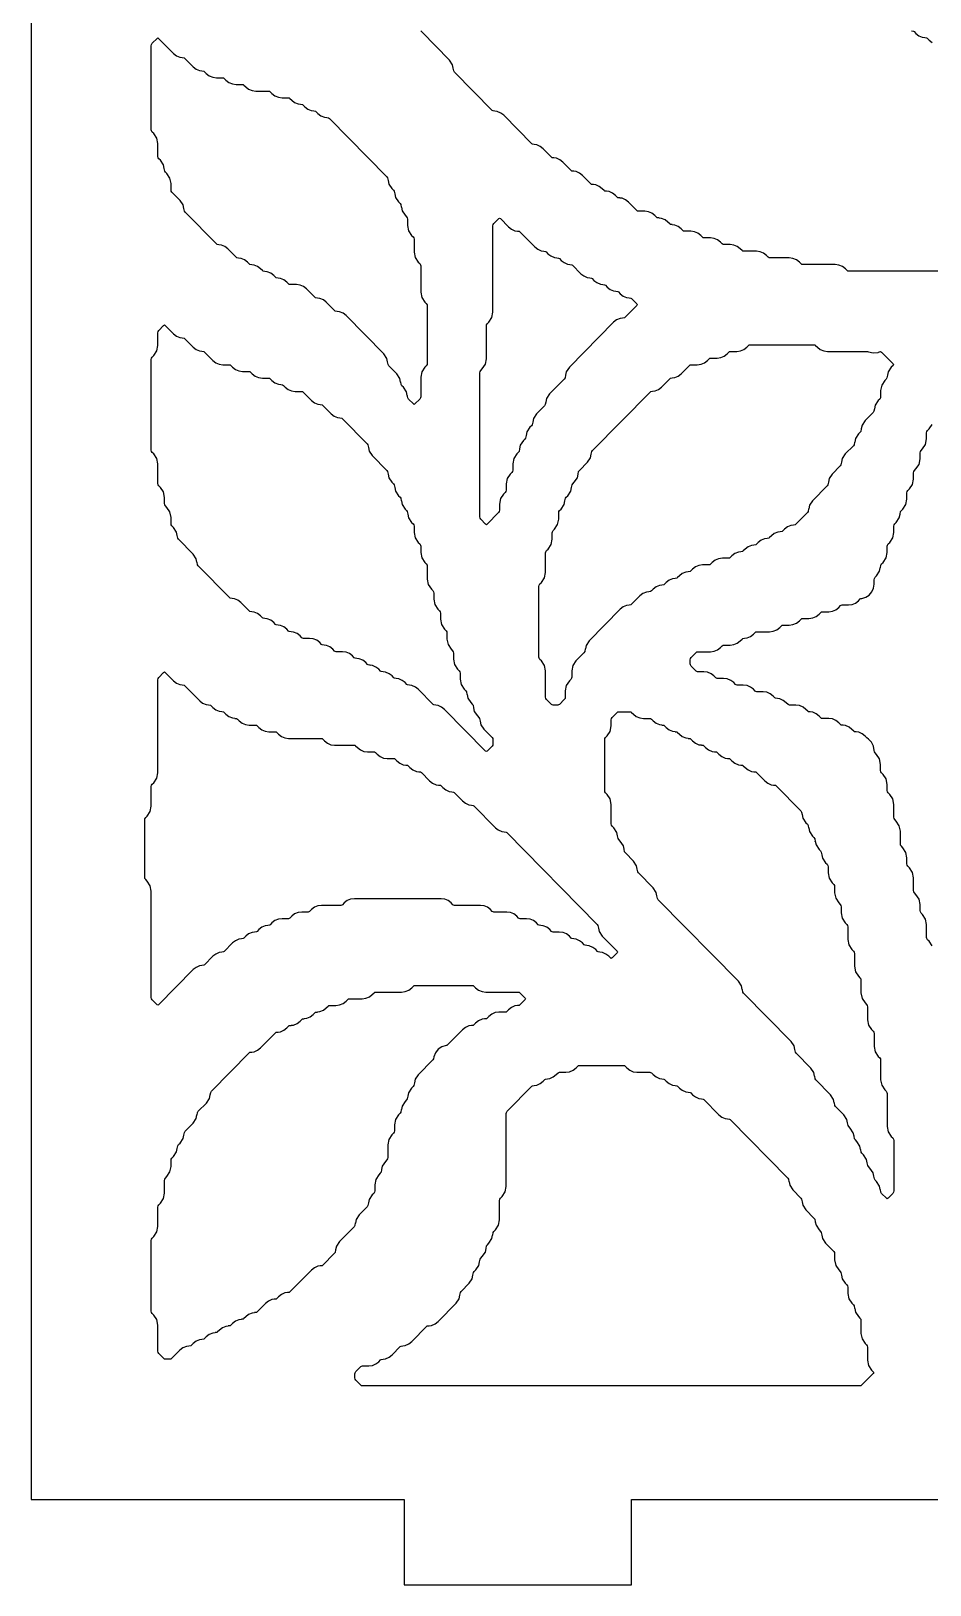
# Model space of a CAD drawing. Header units: millimetres. Extents: x 10 to 410, y 18 to 283.
# Drawn here: x 79 to 110.6, y 157 to 211.7 of the extents above; entities that cross this region are included whole.
import ezdxf

# ---------------------------------------------------------------- set-up
doc = ezdxf.new("R2010")
doc.units = ezdxf.units.MM
doc.layers.add('CUT', color=1, linetype='Continuous')

msp = doc.modelspace()

# ---------------------------------------------------------------- linework, layer by layer
at = {"layer": 'CUT'}
for points in [[(121.134, 157), (129.134, 157), (129.134, 160), (142.2679, 160), (142.2679, 280), (129.134, 280), (129.134, 283), (121.134, 283), (121.134, 280), (100.134, 280), (100.134, 283), (92.134, 283), (92.134, 280), (79, 280), (79, 160), (92.134, 160), (92.134, 157), (100.134, 157), (100.134, 160), (121.134, 160)], [(83.3187, 208.0537), (83.2655, 208.1078), (83.2401, 208.1462), (83.2312, 208.1913), (83.2312, 211.1462), (83.2401, 211.1913), (83.2655, 211.2297), (83.4346, 211.4015), (83.4625, 211.422), (83.4904, 211.4015), (84.0093, 210.8745), (84.1134, 210.7936), (84.2349, 210.7427), (84.3218, 210.7312), (84.3216, 210.7297), (84.3857, 210.7212), (84.4107, 210.7018), (84.7031, 210.4049), (84.8071, 210.324), (84.9287, 210.2731), (85.0155, 210.2616), (85.0153, 210.2601), (85.0795, 210.2516), (85.1044, 210.2322), (85.1656, 210.1701), (85.2696, 210.0892), (85.3912, 210.0383), (85.5218, 210.021), (85.7419, 210.021), (85.7732, 210.0168), (85.7982, 209.9974), (85.8593, 209.9353), (85.9634, 209.8544), (86.0849, 209.8035), (86.2156, 209.7862), (86.4356, 209.7862), (86.467, 209.782), (86.4919, 209.7626), (86.5531, 209.7005), (86.6571, 209.6196), (86.7787, 209.5687), (86.9093, 209.5514), (87.3606, 209.5514), (87.3919, 209.5472), (87.4169, 209.5278), (87.478, 209.4657), (87.5821, 209.3848), (87.7036, 209.3339), (87.8343, 209.3166), (88.0543, 209.3166), (88.0857, 209.3124), (88.1106, 209.293), (88.1718, 209.2309), (88.2758, 209.15), (88.3974, 209.0991), (88.4842, 209.0876), (88.484, 209.0861), (88.5482, 209.0776), (88.5731, 209.0582), (88.6343, 208.9961), (88.7383, 208.9152), (88.8599, 208.8643), (88.9467, 208.8528), (88.9465, 208.8513), (89.0107, 208.8428), (89.0356, 208.8234), (89.0968, 208.7613), (89.2008, 208.6804), (89.3224, 208.6295), (89.4092, 208.618), (89.409, 208.6165), (89.4732, 208.608), (89.4981, 208.5886), (91.5219, 206.5337), (91.5472, 206.4953), (91.5655, 206.4023), (91.5691, 206.403), (91.5935, 206.2794), (91.6999, 206.1182), (91.7532, 206.0641), (91.7785, 206.0257), (91.7968, 205.9327), (91.8004, 205.9334), (91.8247, 205.8098), (91.9311, 205.6486), (91.9844, 205.5945), (92.0097, 205.5561), (92.028, 205.4631), (92.0316, 205.4638), (92.056, 205.3402), (92.1624, 205.179), (92.2156, 205.1249), (92.241, 205.0865), (92.2499, 205.0414), (92.2499, 204.8254), (92.2872, 204.6358), (92.3936, 204.4746), (92.4469, 204.4205), (92.4722, 204.3821), (92.4811, 204.337), (92.4811, 203.8862), (92.5184, 203.6966), (92.6249, 203.5354), (92.6781, 203.4813), (92.7035, 203.4429), (92.7124, 203.3978), (92.7124, 202.4774), (92.7497, 202.2878), (92.8561, 202.1266), (92.9094, 202.0725), (92.9347, 202.0341), (92.9436, 201.989), (92.9436, 199.9733), (92.9347, 199.9282), (92.9094, 199.8898), (92.8561, 199.8357), (92.7497, 199.6744), (92.7124, 199.4849), (92.7124, 198.7993), (92.7035, 198.7542), (92.6781, 198.7158), (92.509, 198.544), (92.4811, 198.5235), (92.4532, 198.544), (92.2841, 198.7158), (92.2588, 198.7542), (92.2404, 198.8471), (92.2369, 198.8464), (92.2125, 198.97), (92.1061, 199.1313), (92.0528, 199.1854), (92.0275, 199.2238), (92.0092, 199.3167), (92.0056, 199.316), (91.9813, 199.4396), (91.8749, 199.6009), (91.5903, 199.8898), (91.565, 199.9282), (91.5467, 200.0211), (91.5431, 200.0204), (91.5188, 200.144), (91.4124, 200.3053), (90.0843, 201.6538), (89.9803, 201.7347), (89.8587, 201.7856), (89.7719, 201.7971), (89.772, 201.7986), (89.7079, 201.8071), (89.6829, 201.8265), (89.3906, 202.1234), (89.2865, 202.2043), (89.165, 202.2552), (89.0781, 202.2667), (89.0783, 202.2682), (89.0142, 202.2767), (88.9892, 202.2961), (88.6968, 202.593), (88.5928, 202.6739), (88.4712, 202.7248), (88.3406, 202.7421), (88.1205, 202.7421), (88.0892, 202.7463), (88.0642, 202.7657), (88.0031, 202.8278), (87.899, 202.9087), (87.7775, 202.9596), (87.6906, 202.9711), (87.6908, 202.9726), (87.6267, 202.9811), (87.6017, 203.0005), (87.5406, 203.0626), (87.4365, 203.1435), (87.315, 203.1944), (87.2281, 203.2059), (87.2283, 203.2074), (87.1642, 203.2159), (87.1392, 203.2353), (87.0781, 203.2974), (86.974, 203.3783), (86.8525, 203.4292), (86.7656, 203.4407), (86.7658, 203.4422), (86.7017, 203.4507), (86.6767, 203.4701), (86.6156, 203.5322), (86.5116, 203.6131), (86.39, 203.664), (86.3032, 203.6755), (86.3033, 203.677), (86.2392, 203.6855), (86.2142, 203.7049), (85.9219, 204.0018), (85.8178, 204.0827), (85.6963, 204.1336), (85.6094, 204.1451), (85.6096, 204.1466), (85.5455, 204.1551), (85.5205, 204.1745), (84.4217, 205.2902), (84.3964, 205.3286), (84.3781, 205.4216), (84.3745, 205.4209), (84.3501, 205.5445), (84.2437, 205.7057), (83.9592, 205.9946), (83.9339, 206.033), (83.925, 206.0781), (83.925, 206.2941), (83.8877, 206.4837), (83.7812, 206.6449), (83.728, 206.699), (83.7026, 206.7374), (83.6843, 206.8304), (83.6807, 206.8297), (83.6564, 206.9533), (83.55, 207.1145), (83.4967, 207.1686), (83.4714, 207.207), (83.4625, 207.2521), (83.4625, 207.7029), (83.4252, 207.8925)], [(95.0248, 200.1294), (95.0248, 201.2846), (95.0337, 201.3297), (95.059, 201.3681), (95.1123, 201.4222), (95.2187, 201.5834), (95.2561, 201.773), (95.2561, 204.8066), (95.265, 204.8517), (95.2903, 204.8901), (95.4594, 205.0618), (95.4873, 205.0824), (95.5152, 205.0618), (95.8029, 204.7697), (95.907, 204.6888), (96.0285, 204.6379), (96.1154, 204.6264), (96.1152, 204.6249), (96.1793, 204.6164), (96.2043, 204.597), (96.7279, 204.0653), (96.8319, 203.9844), (96.9535, 203.9335), (97.0403, 203.922), (97.0402, 203.9205), (97.1043, 203.912), (97.1293, 203.8926), (97.1904, 203.8305), (97.2944, 203.7496), (97.416, 203.6987), (97.5028, 203.6872), (97.5026, 203.6857), (97.5668, 203.6772), (97.5918, 203.6578), (97.6529, 203.5957), (97.7569, 203.5148), (97.8785, 203.4639), (97.9653, 203.4524), (97.9651, 203.4509), (98.0293, 203.4424), (98.0543, 203.423), (98.3466, 203.1261), (98.4507, 203.0452), (98.5722, 202.9943), (98.6591, 202.9828), (98.6589, 202.9813), (98.723, 202.9728), (98.748, 202.9534), (98.8091, 202.8913), (98.9132, 202.8104), (99.0347, 202.7595), (99.1216, 202.748), (99.1214, 202.7465), (99.1855, 202.738), (99.2105, 202.7186), (99.2716, 202.6565), (99.3757, 202.5756), (99.4972, 202.5247), (99.5841, 202.5132), (99.5839, 202.5117), (99.648, 202.5032), (99.673, 202.4838), (99.7341, 202.4217), (99.8382, 202.3408), (99.9597, 202.2899), (100.0466, 202.2784), (100.0464, 202.2769), (100.1105, 202.2684), (100.1355, 202.249), (100.3162, 202.0655), (100.3361, 202.0377), (100.3162, 202.01), (99.9042, 201.5917), (99.8793, 201.5723), (99.8151, 201.5638), (99.8153, 201.5623), (99.7285, 201.5508), (99.6069, 201.4999), (99.5029, 201.419), (97.9435, 199.8357), (97.8371, 199.6744), (97.8128, 199.5508), (97.8092, 199.5515), (97.7909, 199.4586), (97.7656, 199.4202), (97.2498, 198.8965), (97.1434, 198.7352), (97.119, 198.6116), (97.1155, 198.6123), (97.0972, 198.5194), (97.0718, 198.481), (96.7873, 198.1921), (96.6809, 198.0308), (96.6565, 197.9072), (96.653, 197.9079), (96.6347, 197.815), (96.6093, 197.7766), (96.5561, 197.7225), (96.4496, 197.5612), (96.4253, 197.4376), (96.4217, 197.4383), (96.4034, 197.3454), (96.3781, 197.307), (96.3248, 197.2529), (96.2184, 197.0916), (96.1941, 196.968), (96.1905, 196.9687), (96.1722, 196.8758), (96.1468, 196.8374), (96.0936, 196.7833), (95.9871, 196.622), (95.9498, 196.4324), (95.9498, 196.2165), (95.9409, 196.1714), (95.9156, 196.133), (95.8623, 196.0789), (95.7559, 195.9176), (95.7186, 195.728), (95.7186, 195.5121), (95.7097, 195.467), (95.6843, 195.4286), (95.6311, 195.3745), (95.5247, 195.2132), (95.4873, 195.0236), (95.4873, 194.8077), (95.4784, 194.7626), (95.4531, 194.7242), (95.0527, 194.3176), (95.0248, 194.2971), (94.9969, 194.3176), (94.8278, 194.4894), (94.8025, 194.5278), (94.7936, 194.5729), (94.7936, 199.641), (94.8025, 199.6861), (94.8278, 199.7245), (94.8811, 199.7786), (94.9875, 199.9398)], [(83.2312, 196.9209), (83.2312, 200.1106), (83.2401, 200.1557), (83.2655, 200.1941), (83.3187, 200.2482), (83.4252, 200.4094), (83.4625, 200.599), (83.4625, 201.0498), (83.4714, 201.0949), (83.4967, 201.1333), (83.6659, 201.305), (83.6937, 201.3255), (83.7216, 201.305), (84.0093, 201.0129), (84.1134, 200.932), (84.2349, 200.8811), (84.3218, 200.8696), (84.3216, 200.8681), (84.3857, 200.8596), (84.4107, 200.8402), (84.7031, 200.5433), (84.8071, 200.4624), (84.9287, 200.4115), (85.0155, 200.4), (85.0153, 200.3985), (85.0795, 200.39), (85.1044, 200.3706), (85.3968, 200.0737), (85.5009, 199.9928), (85.6224, 199.9419), (85.7531, 199.9245), (85.9731, 199.9245), (86.0045, 199.9204), (86.0294, 199.901), (86.0906, 199.8389), (86.1946, 199.758), (86.3162, 199.7071), (86.4468, 199.6897), (86.6669, 199.6897), (86.6982, 199.6856), (86.7232, 199.6662), (86.7843, 199.6041), (86.8883, 199.5232), (87.0099, 199.4723), (87.1405, 199.4549), (87.3606, 199.4549), (87.3919, 199.4508), (87.4169, 199.4314), (87.478, 199.3693), (87.5821, 199.2884), (87.7036, 199.2375), (87.7905, 199.2259), (87.7903, 199.2245), (87.8544, 199.216), (87.8794, 199.1965), (87.9405, 199.1345), (88.0446, 199.0536), (88.1661, 199.0027), (88.2968, 198.9853), (88.5168, 198.9853), (88.5482, 198.9812), (88.5731, 198.9617), (88.8655, 198.6649), (88.9696, 198.584), (89.0911, 198.5331), (89.178, 198.5215), (89.1778, 198.5201), (89.2419, 198.5116), (89.2669, 198.4921), (89.5593, 198.1953), (89.6633, 198.1144), (89.7849, 198.0635), (89.8717, 198.0519), (89.8715, 198.0505), (89.9357, 198.042), (89.9606, 198.0225), (90.8282, 197.1417), (90.8535, 197.1033), (90.8718, 197.0103), (90.8754, 197.011), (90.8997, 196.8874), (91.0061, 196.7261), (91.5219, 196.2025), (91.5472, 196.1641), (91.5655, 196.0711), (91.5691, 196.0718), (91.5935, 195.9482), (91.6999, 195.7869), (91.7532, 195.7329), (91.7785, 195.6945), (91.7968, 195.6015), (91.8004, 195.6022), (91.8247, 195.4786), (91.9311, 195.3173), (91.9844, 195.2633), (92.0097, 195.2249), (92.028, 195.1319), (92.0316, 195.1326), (92.056, 195.009), (92.1624, 194.8477), (92.2156, 194.7937), (92.241, 194.7553), (92.2593, 194.6623), (92.2629, 194.663), (92.2872, 194.5394), (92.3936, 194.3781), (92.4469, 194.3241), (92.4722, 194.2857), (92.4811, 194.2405), (92.4811, 194.0246), (92.5184, 193.835), (92.6249, 193.6737), (92.6781, 193.6196), (92.7035, 193.5813), (92.7124, 193.5361), (92.7124, 193.3202), (92.7497, 193.1306), (92.8561, 192.9693), (92.9094, 192.9152), (92.9347, 192.8769), (92.9436, 192.8317), (92.9436, 192.381), (92.9809, 192.1914), (93.0874, 192.0301), (93.1406, 191.976), (93.166, 191.9377), (93.1749, 191.8925), (93.1749, 191.6766), (93.2122, 191.487), (93.3186, 191.3257), (93.3719, 191.2716), (93.3972, 191.2333), (93.4061, 191.1881), (93.4061, 190.9722), (93.4434, 190.7826), (93.5499, 190.6213), (93.6031, 190.5672), (93.6285, 190.5289), (93.6373, 190.4837), (93.6373, 190.2678), (93.6747, 190.0782), (93.7811, 189.9169), (93.8344, 189.8628), (93.8597, 189.8245), (93.8686, 189.7793), (93.8686, 189.5634), (93.9059, 189.3738), (94.0124, 189.2125), (94.0656, 189.1584), (94.091, 189.12), (94.0998, 189.0749), (94.0998, 188.859), (94.1372, 188.6694), (94.2436, 188.5081), (94.2969, 188.454), (94.3222, 188.4156), (94.3405, 188.3227), (94.3441, 188.3234), (94.3684, 188.1998), (94.4748, 188.0385), (94.5281, 187.9844), (94.5534, 187.946), (94.5718, 187.8531), (94.5753, 187.8538), (94.5997, 187.7302), (94.7061, 187.5689), (94.7594, 187.5148), (94.7847, 187.4764), (94.803, 187.3835), (94.8066, 187.3842), (94.8309, 187.2606), (94.9373, 187.0993), (95.2219, 186.8104), (95.2472, 186.772), (95.2561, 186.7269), (95.2561, 186.5896), (95.2472, 186.5445), (95.2219, 186.5061), (95.0527, 186.3344), (95.0248, 186.3139), (94.9969, 186.3344), (93.553, 187.8005), (93.449, 187.8814), (93.3274, 187.9323), (93.2406, 187.9439), (93.2407, 187.9453), (93.1766, 187.9539), (93.1516, 187.9733), (92.628, 188.5049), (92.524, 188.5858), (92.4024, 188.6367), (92.3156, 188.6483), (92.3158, 188.6497), (92.2516, 188.6583), (92.2266, 188.6777), (92.1655, 188.7397), (92.0615, 188.8206), (91.9399, 188.8715), (91.8531, 188.8831), (91.8533, 188.8845), (91.7891, 188.8931), (91.7642, 188.9125), (91.703, 188.9745), (91.599, 189.0554), (91.4774, 189.1063), (91.3906, 189.1179), (91.3908, 189.1193), (91.3266, 189.1279), (91.3017, 189.1473), (91.2405, 189.2093), (91.1365, 189.2902), (91.0149, 189.3411), (90.9281, 189.3527), (90.9283, 189.3541), (90.8641, 189.3627), (90.8392, 189.3821), (90.778, 189.4441), (90.674, 189.525), (90.5524, 189.5759), (90.4656, 189.5875), (90.4658, 189.5889), (90.4016, 189.5975), (90.3767, 189.6169), (90.3155, 189.6789), (90.2115, 189.7598), (90.0899, 189.8107), (89.9593, 189.8281), (89.7392, 189.8281), (89.7079, 189.8323), (89.6829, 189.8517), (89.6218, 189.9137), (89.5178, 189.9946), (89.3962, 190.0455), (89.3094, 190.0571), (89.3096, 190.0585), (89.2454, 190.0671), (89.2204, 190.0865), (89.1593, 190.1485), (89.0553, 190.2294), (88.9337, 190.2803), (88.8031, 190.2977), (88.583, 190.2977), (88.5517, 190.3019), (88.5267, 190.3213), (88.4656, 190.3833), (88.3615, 190.4642), (88.24, 190.5151), (88.1531, 190.5267), (88.1533, 190.5281), (88.0892, 190.5367), (88.0642, 190.5561), (88.0031, 190.6181), (87.899, 190.699), (87.7775, 190.7499), (87.6906, 190.7615), (87.6908, 190.7629), (87.6267, 190.7715), (87.6017, 190.7909), (87.5406, 190.8529), (87.4365, 190.9338), (87.315, 190.9847), (87.2281, 190.9963), (87.2283, 190.9977), (87.1642, 191.0063), (87.1392, 191.0257), (87.0781, 191.0877), (86.974, 191.1686), (86.8525, 191.2195), (86.7656, 191.2311), (86.7658, 191.2325), (86.7017, 191.2411), (86.6767, 191.2605), (86.3843, 191.5573), (86.2803, 191.6382), (86.1587, 191.6891), (86.0719, 191.7007), (86.0721, 191.7021), (86.008, 191.7107), (85.983, 191.7301), (84.8842, 192.8458), (84.8589, 192.8841), (84.8406, 192.9771), (84.837, 192.9764), (84.8126, 193.1), (84.7062, 193.2613), (84.1905, 193.785), (84.1651, 193.8233), (84.1468, 193.9163), (84.1432, 193.9156), (84.1189, 194.0392), (84.0125, 194.2005), (83.9592, 194.2546), (83.9339, 194.2929), (83.925, 194.3381), (83.925, 194.554), (83.8877, 194.7436), (83.7812, 194.9049), (83.728, 194.959), (83.7026, 194.9974), (83.6937, 195.0425), (83.6937, 195.2584), (83.6564, 195.448), (83.55, 195.6093), (83.4967, 195.6634), (83.4714, 195.7018), (83.4625, 195.7469), (83.4625, 196.4324), (83.4252, 196.622), (83.3187, 196.7833), (83.2655, 196.8374), (83.2401, 196.8758)], [(97.1403, 188.1497), (97.1149, 188.1881), (97.106, 188.2333), (97.106, 189.1536), (97.0687, 189.3432), (96.9623, 189.5045), (96.909, 189.5585), (96.8837, 189.5969), (96.8748, 189.6421), (96.8748, 192.1273), (96.8837, 192.1725), (96.909, 192.2108), (96.9623, 192.2649), (97.0687, 192.4262), (97.106, 192.6158), (97.106, 193.3013), (97.1149, 193.3465), (97.1403, 193.3848), (97.1935, 193.4389), (97.3, 193.6002), (97.3373, 193.7898), (97.3373, 194.0057), (97.3462, 194.0509), (97.3715, 194.0893), (97.4248, 194.1433), (97.5312, 194.3046), (97.5685, 194.4942), (97.5685, 194.7101), (97.5774, 194.7553), (97.6028, 194.7937), (97.656, 194.8477), (97.7625, 195.009), (97.7868, 195.1326), (97.7904, 195.1319), (97.8087, 195.2249), (97.834, 195.2633), (97.8873, 195.3173), (97.9937, 195.4786), (98.018, 195.6022), (98.0216, 195.6015), (98.0399, 195.6945), (98.0652, 195.7329), (98.1185, 195.7869), (98.2249, 195.9482), (98.2493, 196.0718), (98.2529, 196.0711), (98.2712, 196.1641), (98.2965, 196.2025), (98.581, 196.4913), (98.6874, 196.6526), (98.7118, 196.7762), (98.7153, 196.7755), (98.7337, 196.8685), (98.759, 196.9069), (100.7828, 198.9617), (100.8077, 198.9812), (100.8719, 198.9897), (100.8717, 198.9911), (100.9585, 199.0027), (101.0801, 199.0536), (101.1841, 199.1345), (101.4765, 199.4314), (101.5015, 199.4508), (101.5656, 199.4593), (101.5654, 199.4607), (101.6523, 199.4723), (101.7738, 199.5232), (101.8779, 199.6041), (102.1703, 199.901), (102.1952, 199.9204), (102.2266, 199.9245), (102.4466, 199.9245), (102.5773, 199.9419), (102.6988, 199.9928), (102.8029, 200.0737), (102.864, 200.1358), (102.889, 200.1552), (102.9203, 200.1593), (103.1404, 200.1593), (103.271, 200.1767), (103.3926, 200.2276), (103.4966, 200.3085), (103.5577, 200.3706), (103.5827, 200.39), (103.614, 200.3941), (103.8341, 200.3941), (103.9647, 200.4115), (104.0863, 200.4624), (104.1903, 200.5433), (104.2515, 200.6054), (104.2764, 200.6248), (104.3078, 200.6289), (106.5541, 200.6289), (106.5854, 200.6248), (106.6104, 200.6054), (106.6715, 200.5433), (106.7756, 200.4624), (106.8971, 200.4115), (107.0277, 200.3941), (108.404, 200.3941), (108.436, 200.3899), (108.4733, 200.3743), (108.6399, 200.3362), (108.8097, 200.3565), (108.8262, 200.3647), (108.8266, 200.3635), (108.8985, 200.3872), (108.9275, 200.3658), (109.3348, 199.9523), (109.3547, 199.9245), (109.3348, 199.8968), (109.2746, 199.8357), (109.1682, 199.6744), (109.1439, 199.5508), (109.1403, 199.5515), (109.122, 199.4586), (109.0967, 199.4202), (109.0434, 199.3661), (108.937, 199.2048), (108.8996, 199.0152), (108.8996, 198.7993), (108.8907, 198.7542), (108.8654, 198.7158), (108.8121, 198.6617), (108.7057, 198.5004), (108.6814, 198.3768), (108.6778, 198.3775), (108.6595, 198.2846), (108.6342, 198.2462), (108.3496, 197.9573), (108.2432, 197.796), (108.2189, 197.6724), (108.2153, 197.6731), (108.197, 197.5802), (108.1717, 197.5418), (108.1184, 197.4877), (108.012, 197.3264), (107.9876, 197.2028), (107.9841, 197.2035), (107.9658, 197.1106), (107.9404, 197.0722), (107.6559, 196.7833), (107.5495, 196.622), (107.5251, 196.4984), (107.5216, 196.4991), (107.5033, 196.4062), (107.4779, 196.3678), (107.1934, 196.0789), (107.087, 195.9176), (107.0626, 195.794), (107.0591, 195.7947), (107.0408, 195.7018), (107.0154, 195.6634), (106.4997, 195.1397), (106.3932, 194.9784), (106.3689, 194.8548), (106.3653, 194.8555), (106.347, 194.7626), (106.3217, 194.7242), (105.9166, 194.3129), (105.8917, 194.2935), (105.8275, 194.2849), (105.8277, 194.2835), (105.7409, 194.2719), (105.6193, 194.221), (105.5153, 194.1402), (105.4541, 194.0781), (105.4292, 194.0587), (105.365, 194.0501), (105.3652, 194.0487), (105.2784, 194.0371), (105.1568, 193.9862), (105.0528, 193.9054), (104.9917, 193.8433), (104.9667, 193.8239), (104.9025, 193.8153), (104.9027, 193.8139), (104.8159, 193.8023), (104.6943, 193.7514), (104.5903, 193.6706), (104.5292, 193.6085), (104.5042, 193.5891), (104.44, 193.5805), (104.4402, 193.5791), (104.3534, 193.5675), (104.2318, 193.5166), (104.1278, 193.4358), (104.0667, 193.3737), (104.0417, 193.3543), (103.9776, 193.3457), (103.9777, 193.3443), (103.8909, 193.3327), (103.7693, 193.2818), (103.6653, 193.201), (103.6042, 193.1389), (103.5792, 193.1195), (103.5479, 193.1153), (103.3278, 193.1153), (103.1972, 193.0979), (103.0756, 193.047), (102.9716, 192.9662), (102.9104, 192.9041), (102.8855, 192.8847), (102.8541, 192.8805), (102.6341, 192.8805), (102.5034, 192.8631), (102.3819, 192.8122), (102.2778, 192.7314), (102.2167, 192.6693), (102.1917, 192.6499), (102.1276, 192.6413), (102.1278, 192.6399), (102.0409, 192.6283), (101.9194, 192.5774), (101.8153, 192.4965), (101.7542, 192.4345), (101.7292, 192.4151), (101.6651, 192.4065), (101.6653, 192.4051), (101.5784, 192.3935), (101.4569, 192.3426), (101.3528, 192.2617), (101.2917, 192.1997), (101.2667, 192.1803), (101.2026, 192.1717), (101.2028, 192.1703), (101.1159, 192.1587), (100.9944, 192.1078), (100.8903, 192.0269), (100.8292, 191.9649), (100.8042, 191.9455), (100.7401, 191.9369), (100.7403, 191.9355), (100.6535, 191.9239), (100.5319, 191.873), (100.4278, 191.7921), (100.1355, 191.4953), (100.1105, 191.4759), (100.0464, 191.4673), (100.0466, 191.4659), (99.9597, 191.4543), (99.8382, 191.4034), (99.7341, 191.3225), (98.6373, 190.2089), (98.5309, 190.0476), (98.5065, 189.924), (98.5029, 189.9247), (98.4846, 189.8317), (98.4593, 189.7933), (98.1748, 189.5045), (98.0684, 189.3432), (98.031, 189.1536), (98.031, 188.9377), (98.0221, 188.8925), (97.9968, 188.8541), (97.9435, 188.8001), (97.8371, 188.6388), (97.7998, 188.4492), (97.7998, 188.2333), (97.7909, 188.1881), (97.7656, 188.1497), (97.5918, 187.9733), (97.5668, 187.9539), (97.5354, 187.9497), (97.3704, 187.9497), (97.339, 187.9539), (97.3141, 187.9733)], [(83.2655, 185.1668), (83.3187, 185.2209), (83.4252, 185.3822), (83.4625, 185.5718), (83.4625, 188.8401), (83.4714, 188.8852), (83.4967, 188.9236), (83.6659, 189.0954), (83.6937, 189.1159), (83.7216, 189.0954), (84.0093, 188.8032), (84.1134, 188.7224), (84.2349, 188.6715), (84.3218, 188.6599), (84.3216, 188.6584), (84.3857, 188.6499), (84.4107, 188.6305), (84.9343, 188.0988), (85.0384, 188.0179), (85.1599, 187.9671), (85.2468, 187.9555), (85.2466, 187.954), (85.3107, 187.9455), (85.3357, 187.9261), (85.3968, 187.864), (85.5009, 187.7831), (85.6224, 187.7323), (85.7093, 187.7207), (85.7091, 187.7192), (85.7732, 187.7107), (85.7982, 187.6913), (85.8593, 187.6292), (85.9634, 187.5483), (86.0849, 187.4975), (86.1718, 187.4859), (86.1716, 187.4844), (86.2357, 187.4759), (86.2607, 187.4565), (86.3218, 187.3944), (86.4258, 187.3135), (86.5474, 187.2627), (86.678, 187.2453), (86.8981, 187.2453), (86.9294, 187.2411), (86.9544, 187.2217), (87.0155, 187.1596), (87.1196, 187.0787), (87.2411, 187.0278), (87.3718, 187.0105), (87.5918, 187.0105), (87.6232, 187.0063), (87.6482, 186.9869), (87.7093, 186.9248), (87.8133, 186.8439), (87.9349, 186.793), (88.0655, 186.7757), (89.2106, 186.7757), (89.2419, 186.7715), (89.2669, 186.7521), (89.328, 186.69), (89.4321, 186.6091), (89.5536, 186.5582), (89.6843, 186.5409), (90.3668, 186.5409), (90.3981, 186.5367), (90.4231, 186.5173), (90.4842, 186.4552), (90.5883, 186.3743), (90.7098, 186.3234), (90.8405, 186.3061), (91.0605, 186.3061), (91.0919, 186.3019), (91.1169, 186.2825), (91.178, 186.2204), (91.282, 186.1395), (91.4036, 186.0886), (91.5342, 186.0713), (91.7543, 186.0713), (91.7856, 186.0671), (91.8106, 186.0477), (91.8717, 185.9856), (91.9758, 185.9047), (92.0973, 185.8538), (92.1842, 185.8423), (92.184, 185.8408), (92.2481, 185.8323), (92.2731, 185.8129), (92.3342, 185.7508), (92.4383, 185.6699), (92.5598, 185.619), (92.6467, 185.6075), (92.6465, 185.606), (92.7106, 185.5975), (92.7356, 185.5781), (93.028, 185.2812), (93.132, 185.2003), (93.2536, 185.1494), (93.3404, 185.1379), (93.3402, 185.1364), (93.4044, 185.1279), (93.4293, 185.1085), (93.4905, 185.0464), (93.5945, 184.9655), (93.7161, 184.9146), (93.8029, 184.9031), (93.8027, 184.9016), (93.8668, 184.8931), (93.8918, 184.8737), (94.1842, 184.5768), (94.2882, 184.4959), (94.4098, 184.445), (94.4966, 184.4335), (94.4964, 184.432), (94.5606, 184.4235), (94.5856, 184.4041), (95.3404, 183.6376), (95.4445, 183.5567), (95.566, 183.5058), (95.6529, 183.4943), (95.6527, 183.4928), (95.7168, 183.4843), (95.7418, 183.4649), (98.9218, 180.236), (98.9471, 180.1976), (98.9654, 180.1046), (98.969, 180.1054), (98.9934, 179.9818), (99.0998, 179.8205), (99.6224, 179.2898), (99.6423, 179.2621), (99.6224, 179.2343), (99.4464, 179.0556), (99.4185, 179.035), (99.3906, 179.0556), (99.3342, 179.1129), (99.2301, 179.1938), (99.1086, 179.2447), (99.0217, 179.2562), (99.0219, 179.2577), (98.9578, 179.2662), (98.9328, 179.2856), (98.8717, 179.3477), (98.7676, 179.4286), (98.6461, 179.4795), (98.5592, 179.491), (98.5594, 179.4925), (98.4953, 179.501), (98.4703, 179.5204), (98.4092, 179.5825), (98.3051, 179.6634), (98.1836, 179.7143), (98.0967, 179.7258), (98.0969, 179.7273), (98.0328, 179.7358), (98.0078, 179.7552), (97.9467, 179.8173), (97.8426, 179.8982), (97.7211, 179.9491), (97.5904, 179.9665), (97.3704, 179.9665), (97.339, 179.9706), (97.3141, 179.99), (97.2529, 180.0521), (97.1489, 180.133), (97.0273, 180.1839), (96.9405, 180.1954), (96.9407, 180.1969), (96.8765, 180.2054), (96.8516, 180.2248), (96.7904, 180.2869), (96.6864, 180.3678), (96.5648, 180.4187), (96.4342, 180.4361), (96.2141, 180.4361), (96.1828, 180.4402), (96.1578, 180.4596), (96.0967, 180.5217), (95.9927, 180.6026), (95.8711, 180.6535), (95.7405, 180.6709), (95.2892, 180.6709), (95.2578, 180.675), (95.2329, 180.6944), (95.1717, 180.7565), (95.0677, 180.8374), (94.9461, 180.8883), (94.8155, 180.9057), (93.9017, 180.9057), (93.8703, 180.9098), (93.8454, 180.9292), (93.7842, 180.9913), (93.6802, 181.0722), (93.5586, 181.1231), (93.428, 181.1405), (90.378, 181.1405), (90.2474, 181.1231), (90.1258, 181.0722), (90.0218, 180.9913), (89.9606, 180.9292), (89.9357, 180.9098), (89.9043, 180.9057), (89.2218, 180.9057), (89.0911, 180.8883), (88.9696, 180.8374), (88.8655, 180.7565), (88.8044, 180.6944), (88.7794, 180.675), (88.7481, 180.6709), (88.528, 180.6709), (88.3974, 180.6535), (88.2758, 180.6026), (88.1718, 180.5217), (88.1106, 180.4596), (88.0857, 180.4402), (88.0543, 180.4361), (87.8343, 180.4361), (87.7036, 180.4187), (87.5821, 180.3678), (87.478, 180.2869), (87.4169, 180.2248), (87.3919, 180.2054), (87.3278, 180.1969), (87.328, 180.1954), (87.2411, 180.1839), (87.1196, 180.133), (87.0155, 180.0521), (86.9544, 179.99), (86.9294, 179.9706), (86.8653, 179.9621), (86.8655, 179.9606), (86.7787, 179.9491), (86.6571, 179.8982), (86.5531, 179.8173), (86.4919, 179.7552), (86.467, 179.7358), (86.4028, 179.7273), (86.403, 179.7258), (86.3162, 179.7143), (86.1946, 179.6634), (86.0906, 179.5825), (85.7982, 179.2856), (85.7732, 179.2662), (85.7091, 179.2577), (85.7093, 179.2562), (85.6224, 179.2447), (85.5009, 179.1938), (85.3968, 179.1129), (85.1044, 178.816), (85.0795, 178.7966), (85.0153, 178.7881), (85.0155, 178.7866), (84.9287, 178.7751), (84.8071, 178.7242), (84.7031, 178.6433), (83.4904, 177.412), (83.4625, 177.3914), (83.4346, 177.412), (83.2655, 177.5837), (83.2401, 177.6221), (83.2312, 177.6672), (83.2312, 181.4052), (83.1939, 181.5948), (83.0875, 181.756), (83.0342, 181.8101), (83.0089, 181.8485), (83, 181.8936), (83, 183.9093), (83.0089, 183.9544), (83.0342, 183.9928), (83.0875, 184.0469), (83.1939, 184.2082), (83.2312, 184.3977), (83.2312, 185.0833), (83.2401, 185.1284)], [(99.1873, 184.946), (99.1873, 186.7269), (99.1962, 186.772), (99.2215, 186.8104), (99.2748, 186.8645), (99.3812, 187.0258), (99.4185, 187.2154), (99.4185, 187.4313), (99.4274, 187.4764), (99.4527, 187.5148), (99.6265, 187.6913), (99.6515, 187.7107), (99.6828, 187.7149), (100.0792, 187.7149), (100.1105, 187.7107), (100.1355, 187.6913), (100.1966, 187.6292), (100.3006, 187.5483), (100.4222, 187.4975), (100.5528, 187.4801), (100.7729, 187.4801), (100.8042, 187.4759), (100.8292, 187.4565), (100.8903, 187.3944), (100.9944, 187.3135), (101.1159, 187.2627), (101.2028, 187.2511), (101.2026, 187.2496), (101.2667, 187.2411), (101.2917, 187.2217), (101.3528, 187.1596), (101.4569, 187.0787), (101.5784, 187.0278), (101.6653, 187.0163), (101.6651, 187.0148), (101.7292, 187.0063), (101.7542, 186.9869), (101.8153, 186.9248), (101.9194, 186.8439), (102.0409, 186.793), (102.1278, 186.7815), (102.1276, 186.78), (102.1917, 186.7715), (102.2167, 186.7521), (102.2778, 186.69), (102.3819, 186.6091), (102.5034, 186.5582), (102.5903, 186.5467), (102.5901, 186.5452), (102.6542, 186.5367), (102.6792, 186.5173), (102.7403, 186.4552), (102.8444, 186.3743), (102.9659, 186.3234), (103.0528, 186.3119), (103.0526, 186.3104), (103.1167, 186.3019), (103.1417, 186.2825), (103.2028, 186.2204), (103.3069, 186.1395), (103.4284, 186.0886), (103.5153, 186.0771), (103.5151, 186.0756), (103.5792, 186.0671), (103.6042, 186.0477), (103.6653, 185.9856), (103.7693, 185.9047), (103.8909, 185.8538), (103.9777, 185.8423), (103.9776, 185.8408), (104.0417, 185.8323), (104.0667, 185.8129), (104.1278, 185.7508), (104.2318, 185.6699), (104.3534, 185.619), (104.4402, 185.6075), (104.44, 185.606), (104.5042, 185.5975), (104.5292, 185.5781), (104.8215, 185.2812), (104.9256, 185.2003), (105.0471, 185.1494), (105.134, 185.1379), (105.1338, 185.1364), (105.1979, 185.1279), (105.2229, 185.1085), (106.0904, 184.2276), (106.1158, 184.1892), (106.1341, 184.0963), (106.1377, 184.097), (106.162, 183.9734), (106.2684, 183.8121), (106.3217, 183.758), (106.347, 183.7196), (106.3653, 183.6267), (106.3689, 183.6274), (106.3932, 183.5038), (106.4997, 183.3425), (106.5529, 183.2884), (106.5783, 183.25), (106.5966, 183.1571), (106.6002, 183.1578), (106.6245, 183.0342), (106.7309, 182.8729), (106.7842, 182.8188), (106.8095, 182.7804), (106.8278, 182.6875), (106.8314, 182.6882), (106.8557, 182.5646), (106.9622, 182.4033), (107.0154, 182.3492), (107.0408, 182.3108), (107.0497, 182.2657), (107.0497, 182.0497), (107.087, 181.8602), (107.1934, 181.6989), (107.2467, 181.6448), (107.272, 181.6064), (107.2809, 181.5613), (107.2809, 181.3453), (107.3182, 181.1558), (107.4247, 180.9945), (107.4779, 180.9404), (107.5033, 180.902), (107.5121, 180.8569), (107.5121, 180.6409), (107.5495, 180.4514), (107.6559, 180.2901), (107.7092, 180.236), (107.7345, 180.1976), (107.7434, 180.1525), (107.7434, 179.7017), (107.7807, 179.5122), (107.8872, 179.3509), (107.9404, 179.2968), (107.9658, 179.2584), (107.9746, 179.2133), (107.9746, 178.7625), (108.012, 178.5729), (108.1184, 178.4117), (108.1717, 178.3576), (108.197, 178.3192), (108.2059, 178.2741), (108.2059, 177.8233), (108.2432, 177.6337), (108.3496, 177.4725), (108.4029, 177.4184), (108.4282, 177.38), (108.4371, 177.3349), (108.4371, 176.8841), (108.4745, 176.6945), (108.5809, 176.5333), (108.6342, 176.4792), (108.6595, 176.4408), (108.6684, 176.3957), (108.6684, 175.9449), (108.7057, 175.7553), (108.8121, 175.5941), (108.8654, 175.54), (108.8907, 175.5016), (108.8996, 175.4565), (108.8996, 174.7709), (108.937, 174.5813), (109.0434, 174.4201), (109.0967, 174.366), (109.122, 174.3276), (109.1309, 174.2825), (109.1309, 173.1273), (109.1682, 172.9377), (109.2746, 172.7765), (109.3279, 172.7224), (109.3532, 172.684), (109.3621, 172.6389), (109.3621, 170.858), (109.3532, 170.8129), (109.3279, 170.7745), (109.1588, 170.6027), (109.1309, 170.5822), (109.103, 170.6027), (108.9338, 170.7745), (108.9085, 170.8129), (108.8902, 170.9058), (108.8866, 170.9051), (108.8623, 171.0287), (108.7559, 171.19), (108.7026, 171.2441), (108.6773, 171.2825), (108.659, 171.3754), (108.6554, 171.3747), (108.631, 171.4983), (108.5246, 171.6596), (108.4713, 171.7137), (108.446, 171.7521), (108.4277, 171.845), (108.4241, 171.8443), (108.3998, 171.9679), (108.2934, 172.1292), (108.2401, 172.1833), (108.2148, 172.2217), (108.1965, 172.3146), (108.1929, 172.3139), (108.1686, 172.4375), (108.0621, 172.5988), (108.0089, 172.6529), (107.9835, 172.6913), (107.9652, 172.7842), (107.9616, 172.7835), (107.9373, 172.9071), (107.8309, 173.0684), (107.7776, 173.1225), (107.7523, 173.1609), (107.734, 173.2538), (107.7304, 173.2531), (107.7061, 173.3767), (107.5996, 173.538), (107.3151, 173.8269), (107.2898, 173.8653), (107.2715, 173.9582), (107.2679, 173.9575), (107.2436, 174.0811), (107.1371, 174.2424), (106.6214, 174.7661), (106.596, 174.8045), (106.5777, 174.8974), (106.5742, 174.8967), (106.5498, 175.0203), (106.4434, 175.1816), (105.9276, 175.7053), (105.9023, 175.7437), (105.884, 175.8367), (105.8804, 175.8359), (105.8561, 175.9595), (105.7497, 176.1208), (104.0777, 177.8185), (104.0523, 177.8569), (104.034, 177.9499), (104.0305, 177.9492), (104.0061, 178.0728), (103.8997, 178.234), (101.0715, 181.1057), (101.0461, 181.1441), (101.0278, 181.2371), (101.0242, 181.2364), (100.9999, 181.36), (100.8935, 181.5212), (100.3777, 182.0449), (100.3524, 182.0833), (100.3341, 182.1763), (100.3305, 182.1756), (100.3062, 182.2992), (100.1997, 182.4604), (99.9152, 182.7493), (99.8899, 182.7877), (99.8716, 182.8807), (99.868, 182.88), (99.8437, 183.0036), (99.7372, 183.1648), (99.684, 183.2189), (99.6586, 183.2573), (99.6403, 183.3503), (99.6368, 183.3496), (99.6124, 183.4732), (99.506, 183.6344), (99.4527, 183.6885), (99.4274, 183.7269), (99.4185, 183.772), (99.4185, 184.4576), (99.3812, 184.6472), (99.2748, 184.8084), (99.2215, 184.8625), (99.1962, 184.9009)], [(83.4967, 165.1393), (83.4714, 165.1776), (83.4625, 165.2228), (83.4625, 166.1431), (83.4252, 166.3327), (83.3187, 166.494), (83.2655, 166.5481), (83.2401, 166.5865), (83.2312, 166.6316), (83.2312, 169.1169), (83.2401, 169.162), (83.2655, 169.2004), (83.3187, 169.2544), (83.4252, 169.4157), (83.4625, 169.6053), (83.4625, 170.2909), (83.4714, 170.336), (83.4967, 170.3744), (83.55, 170.4285), (83.6564, 170.5897), (83.6937, 170.7793), (83.6937, 171.2301), (83.7026, 171.2752), (83.728, 171.3136), (83.7812, 171.3677), (83.8877, 171.5289), (83.925, 171.7185), (83.925, 171.9345), (83.9339, 171.9796), (83.9592, 172.018), (84.0125, 172.0721), (84.1189, 172.2333), (84.1432, 172.3569), (84.1468, 172.3562), (84.1651, 172.4492), (84.1905, 172.4876), (84.2437, 172.5417), (84.3501, 172.7029), (84.3745, 172.8265), (84.3781, 172.8258), (84.3964, 172.9188), (84.4217, 172.9572), (84.7062, 173.2461), (84.8126, 173.4073), (84.837, 173.5309), (84.8406, 173.5302), (84.8589, 173.6232), (84.8842, 173.6616), (85.1687, 173.9505), (85.2751, 174.1117), (85.2995, 174.2353), (85.303, 174.2346), (85.3214, 174.3276), (85.3467, 174.366), (86.6767, 175.7165), (86.7017, 175.7359), (86.7658, 175.7444), (86.7656, 175.7459), (86.8525, 175.7574), (86.974, 175.8083), (87.0781, 175.8892), (87.6017, 176.4209), (87.6267, 176.4403), (87.6908, 176.4488), (87.6906, 176.4503), (87.7775, 176.4618), (87.899, 176.5127), (88.0031, 176.5936), (88.0642, 176.6557), (88.0892, 176.6751), (88.1533, 176.6836), (88.1531, 176.6851), (88.24, 176.6966), (88.3615, 176.7475), (88.4656, 176.8284), (88.5267, 176.8905), (88.5517, 176.9099), (88.6158, 176.9184), (88.6156, 176.9199), (88.7025, 176.9314), (88.824, 176.9823), (88.9281, 177.0632), (88.9892, 177.1253), (89.0142, 177.1447), (89.0783, 177.1532), (89.0781, 177.1547), (89.165, 177.1662), (89.2865, 177.2171), (89.3906, 177.298), (89.4517, 177.3601), (89.4767, 177.3795), (89.508, 177.3836), (89.7281, 177.3836), (89.8587, 177.401), (89.9803, 177.4519), (90.0843, 177.5328), (90.1454, 177.5949), (90.1704, 177.6143), (90.2017, 177.6184), (90.653, 177.6184), (90.7837, 177.6358), (90.9052, 177.6867), (91.0093, 177.7676), (91.0704, 177.8297), (91.0954, 177.8491), (91.1267, 177.8532), (92.0405, 177.8532), (92.1712, 177.8706), (92.2927, 177.9215), (92.3968, 178.0024), (92.4579, 178.0645), (92.4829, 178.0839), (92.5142, 178.0881), (94.5292, 178.0881), (94.5606, 178.0839), (94.5856, 178.0645), (94.6467, 178.0024), (94.7507, 177.9215), (94.8723, 177.8706), (95.0029, 177.8532), (96.148, 177.8532), (96.1793, 177.8491), (96.2043, 177.8297), (96.385, 177.6462), (96.4049, 177.6184), (96.385, 177.5907), (96.2043, 177.4072), (96.1793, 177.3878), (96.1152, 177.3793), (96.1154, 177.3778), (96.0285, 177.3663), (95.907, 177.3154), (95.8029, 177.2345), (95.7418, 177.1724), (95.7168, 177.153), (95.6855, 177.1488), (95.4654, 177.1488), (95.3348, 177.1315), (95.2132, 177.0806), (95.1092, 176.9997), (95.048, 176.9376), (95.0231, 176.9182), (94.9589, 176.9097), (94.9591, 176.9082), (94.8723, 176.8967), (94.7507, 176.8458), (94.6467, 176.7649), (94.5856, 176.7028), (94.5606, 176.6834), (94.4964, 176.6749), (94.4966, 176.6734), (94.4098, 176.6619), (94.2882, 176.611), (94.1842, 176.5301), (93.6606, 175.9984), (93.6356, 175.979), (93.6038, 175.9748), (93.4553, 175.9308), (93.3273, 175.8435), (93.2322, 175.7213), (93.1791, 175.5758), (93.166, 175.5089), (93.1406, 175.4705), (92.6249, 174.9468), (92.5184, 174.7855), (92.4941, 174.6619), (92.4905, 174.6626), (92.4722, 174.5697), (92.4469, 174.5313), (92.3936, 174.4772), (92.2872, 174.3159), (92.2629, 174.1923), (92.2593, 174.193), (92.241, 174.1001), (92.2156, 174.0617), (92.1624, 174.0076), (92.056, 173.8463), (92.0316, 173.7227), (92.028, 173.7234), (92.0097, 173.6305), (91.9844, 173.5921), (91.9311, 173.538), (91.8247, 173.3767), (91.7874, 173.1872), (91.7874, 172.9712), (91.7785, 172.9261), (91.7532, 172.8877), (91.6999, 172.8336), (91.5935, 172.6723), (91.5561, 172.4828), (91.5561, 172.032), (91.5472, 171.9869), (91.5219, 171.9485), (91.4686, 171.8944), (91.3622, 171.7331), (91.3379, 171.6095), (91.3343, 171.6102), (91.316, 171.5173), (91.2907, 171.4789), (91.2374, 171.4248), (91.131, 171.2635), (91.0936, 171.0739), (91.0936, 170.858), (91.0847, 170.8129), (91.0594, 170.7745), (91.0061, 170.7204), (90.8997, 170.5591), (90.8754, 170.4355), (90.8718, 170.4362), (90.8535, 170.3433), (90.8282, 170.3049), (90.5437, 170.016), (90.4372, 169.8547), (90.4129, 169.7311), (90.4093, 169.7318), (90.391, 169.6389), (90.3657, 169.6005), (89.8499, 169.0768), (89.7435, 168.9155), (89.7191, 168.7919), (89.7156, 168.7926), (89.6973, 168.6997), (89.6719, 168.6613), (89.2669, 168.25), (89.2419, 168.2306), (89.1778, 168.2221), (89.178, 168.2206), (89.0911, 168.209), (88.9696, 168.1582), (88.8655, 168.0773), (88.1106, 167.3108), (88.0857, 167.2914), (88.0215, 167.2829), (88.0217, 167.2814), (87.9349, 167.2698), (87.8133, 167.2189), (87.7093, 167.1381), (87.6482, 167.076), (87.6232, 167.0566), (87.559, 167.048), (87.5592, 167.0466), (87.4724, 167.035), (87.3508, 166.9841), (87.2468, 166.9033), (86.9544, 166.6064), (86.9294, 166.587), (86.8653, 166.5784), (86.8655, 166.577), (86.7787, 166.5654), (86.6571, 166.5145), (86.5531, 166.4337), (86.4919, 166.3716), (86.467, 166.3522), (86.4028, 166.3436), (86.403, 166.3422), (86.3162, 166.3306), (86.1946, 166.2797), (86.0906, 166.1989), (86.0294, 166.1368), (86.0045, 166.1174), (85.9403, 166.1088), (85.9405, 166.1074), (85.8537, 166.0958), (85.7321, 166.0449), (85.6281, 165.9641), (85.5669, 165.902), (85.542, 165.8826), (85.4778, 165.874), (85.478, 165.8726), (85.3912, 165.861), (85.2696, 165.8101), (85.1656, 165.7293), (85.1044, 165.6672), (85.0795, 165.6478), (85.0153, 165.6392), (85.0155, 165.6378), (84.9287, 165.6262), (84.8071, 165.5753), (84.7031, 165.4945), (84.6419, 165.4324), (84.617, 165.413), (84.5528, 165.4044), (84.553, 165.403), (84.4662, 165.3914), (84.3446, 165.3405), (84.2406, 165.2597), (83.9482, 164.9628), (83.9232, 164.9434), (83.8919, 164.9392), (83.7268, 164.9392), (83.6955, 164.9434), (83.6705, 164.9628)], [(90.8843, 164.7044), (91.0149, 164.7218), (91.1365, 164.7727), (91.2405, 164.8536), (91.3017, 164.9156), (91.3266, 164.935), (91.3908, 164.9436), (91.3906, 164.945), (91.4774, 164.9566), (91.599, 165.0075), (91.703, 165.0884), (91.9954, 165.3852), (92.0204, 165.4046), (92.0845, 165.4132), (92.0843, 165.4146), (92.1712, 165.4262), (92.2927, 165.4771), (92.3968, 165.558), (92.9204, 166.0896), (92.9454, 166.109), (93.0095, 166.1176), (93.0093, 166.119), (93.0961, 166.1306), (93.2177, 166.1815), (93.3217, 166.2624), (93.9561, 166.9064), (94.0625, 167.0677), (94.0868, 167.1913), (94.0904, 167.1906), (94.1087, 167.2836), (94.1341, 167.322), (94.4186, 167.6108), (94.525, 167.7721), (94.5493, 167.8957), (94.5529, 167.895), (94.5712, 167.988), (94.5966, 168.0264), (94.6498, 168.0804), (94.7562, 168.2417), (94.7806, 168.3653), (94.7842, 168.3646), (94.8025, 168.4576), (94.8278, 168.496), (94.8811, 168.55), (94.9875, 168.7113), (95.0118, 168.8349), (95.0154, 168.8342), (95.0337, 168.9272), (95.059, 168.9656), (95.1123, 169.0196), (95.2187, 169.1809), (95.2431, 169.3045), (95.2467, 169.3038), (95.265, 169.3968), (95.2903, 169.4352), (95.3436, 169.4892), (95.45, 169.6505), (95.4873, 169.8401), (95.4873, 170.5257), (95.4962, 170.5708), (95.5215, 170.6092), (95.5748, 170.6633), (95.6812, 170.8245), (95.7186, 171.0141), (95.7186, 173.5781), (95.7275, 173.6232), (95.7528, 173.6616), (96.6203, 174.5425), (96.6453, 174.5619), (96.7094, 174.5704), (96.7093, 174.5719), (96.7961, 174.5834), (96.9177, 174.6343), (97.0217, 174.7152), (97.0828, 174.7773), (97.1078, 174.7967), (97.1719, 174.8052), (97.1717, 174.8067), (97.2586, 174.8182), (97.3801, 174.8691), (97.4842, 174.95), (97.5453, 175.0121), (97.5703, 175.0315), (97.6016, 175.0356), (97.8217, 175.0356), (97.9523, 175.053), (98.0739, 175.1039), (98.1779, 175.1848), (98.2391, 175.2469), (98.264, 175.2663), (98.2954, 175.2704), (99.8479, 175.2704), (99.8793, 175.2663), (99.9042, 175.2469), (99.9654, 175.1848), (100.0694, 175.1039), (100.191, 175.053), (100.3216, 175.0356), (100.7729, 175.0356), (100.8042, 175.0315), (100.8292, 175.0121), (100.8903, 174.95), (100.9944, 174.8691), (101.1159, 174.8182), (101.2028, 174.8067), (101.2026, 174.8052), (101.2667, 174.7967), (101.2917, 174.7773), (101.3528, 174.7152), (101.4569, 174.6343), (101.5784, 174.5834), (101.6653, 174.5719), (101.6651, 174.5704), (101.7292, 174.5619), (101.7542, 174.5425), (101.8153, 174.4804), (101.9194, 174.3995), (102.0409, 174.3486), (102.1278, 174.3371), (102.1276, 174.3356), (102.1917, 174.3271), (102.2167, 174.3077), (102.2778, 174.2456), (102.3819, 174.1647), (102.5034, 174.1138), (102.5903, 174.1023), (102.5901, 174.1008), (102.6542, 174.0923), (102.6792, 174.0729), (103.2028, 173.5412), (103.3069, 173.4603), (103.4284, 173.4094), (103.5153, 173.3979), (103.5151, 173.3964), (103.5792, 173.3879), (103.6042, 173.3685), (105.628, 171.3136), (105.6533, 171.2752), (105.6716, 171.1822), (105.6752, 171.1829), (105.6995, 171.0593), (105.8059, 170.8981), (106.0904, 170.6092), (106.1158, 170.5708), (106.1341, 170.4778), (106.1377, 170.4785), (106.162, 170.3549), (106.2684, 170.1937), (106.5529, 169.9048), (106.5783, 169.8664), (106.5966, 169.7734), (106.6002, 169.7741), (106.6245, 169.6505), (106.7309, 169.4892), (106.7842, 169.4352), (106.8095, 169.3968), (106.8278, 169.3038), (106.8314, 169.3045), (106.8557, 169.1809), (106.9622, 169.0196), (107.2467, 168.7308), (107.272, 168.6924), (107.2809, 168.6473), (107.2809, 168.4313), (107.3182, 168.2417), (107.4247, 168.0804), (107.4779, 168.0264), (107.5033, 167.988), (107.5216, 167.895), (107.5251, 167.8957), (107.5495, 167.7721), (107.6559, 167.6108), (107.7092, 167.5568), (107.7345, 167.5184), (107.7434, 167.4732), (107.7434, 167.2573), (107.7807, 167.0677), (107.8872, 166.9064), (107.9404, 166.8524), (107.9658, 166.814), (107.9841, 166.721), (107.9876, 166.7217), (108.012, 166.5981), (108.1184, 166.4368), (108.1717, 166.3828), (108.197, 166.3444), (108.2059, 166.2992), (108.2059, 165.8485), (108.2432, 165.6589), (108.3496, 165.4976), (108.4029, 165.4435), (108.4282, 165.4052), (108.4371, 165.36), (108.4371, 164.9093), (108.4745, 164.7197), (108.5809, 164.5584), (108.641, 164.4974), (108.6609, 164.4696), (108.641, 164.4418), (108.2291, 164.0236), (108.2041, 164.0042), (108.1728, 164), (90.6642, 164), (90.6329, 164.0042), (90.6079, 164.0236), (90.4341, 164.2001), (90.4088, 164.2384), (90.3999, 164.2836), (90.3999, 164.4208), (90.4088, 164.466), (90.4341, 164.5043), (90.6079, 164.6808), (90.6329, 164.7002), (90.6642, 164.7044)]]:
    msp.add_lwpolyline(points, close=True, dxfattribs=at)
for points in [[(113.029, 203.2117), (107.7765, 203.2117), (107.7451, 203.2159), (107.7202, 203.2353), (107.659, 203.2974), (107.555, 203.3783), (107.4334, 203.4292), (107.3028, 203.4465), (106.1578, 203.4465), (106.1264, 203.4507), (106.1014, 203.4701), (106.0403, 203.5322), (105.9363, 203.6131), (105.8147, 203.664), (105.6841, 203.6813), (105.0015, 203.6813), (104.9702, 203.6855), (104.9452, 203.7049), (104.8841, 203.767), (104.78, 203.8479), (104.6585, 203.8988), (104.5278, 203.9161), (104.0765, 203.9161), (104.0452, 203.9203), (104.0202, 203.9397), (103.9591, 204.0018), (103.8551, 204.0827), (103.7335, 204.1336), (103.6029, 204.1509), (103.3828, 204.1509), (103.3514, 204.1551), (103.3265, 204.1745), (103.2654, 204.2366), (103.1613, 204.3175), (103.0398, 204.3684), (102.9091, 204.3857), (102.6891, 204.3857), (102.6577, 204.3899), (102.6327, 204.4093), (102.5716, 204.4714), (102.4676, 204.5523), (102.346, 204.6032), (102.2154, 204.6205), (101.9953, 204.6205), (101.964, 204.6247), (101.939, 204.6441), (101.8779, 204.7062), (101.7738, 204.7871), (101.6523, 204.838), (101.5654, 204.8495), (101.5656, 204.851), (101.5015, 204.8595), (101.4765, 204.8789), (101.4154, 204.941), (101.3113, 205.0219), (101.1898, 205.0728), (101.1029, 205.0843), (101.1031, 205.0858), (101.039, 205.0943), (101.014, 205.1137), (100.9529, 205.1758), (100.8488, 205.2567), (100.7273, 205.3076), (100.5966, 205.3249), (100.3766, 205.3249), (100.3452, 205.3291), (100.3203, 205.3485), (100.0279, 205.6454), (99.9239, 205.7263), (99.8023, 205.7772), (99.7155, 205.7887), (99.7157, 205.7902), (99.6515, 205.7987), (99.6265, 205.8181), (99.5654, 205.8802), (99.4614, 205.9611), (99.3398, 206.012), (99.253, 206.0235), (99.2532, 206.025), (99.189, 206.0335), (99.164, 206.0529), (99.1029, 206.115), (98.9989, 206.1959), (98.8773, 206.2468), (98.7905, 206.2583), (98.7907, 206.2598), (98.7265, 206.2683), (98.7016, 206.2877), (98.4092, 206.5846), (98.3051, 206.6655), (98.1836, 206.7164), (98.0967, 206.7279), (98.0969, 206.7294), (98.0328, 206.7379), (98.0078, 206.7573), (97.7154, 207.0542), (97.6114, 207.1351), (97.4898, 207.186), (97.403, 207.1975), (97.4032, 207.199), (97.339, 207.2075), (97.3141, 207.2269), (97.0217, 207.5238), (96.9177, 207.6047), (96.7961, 207.6556), (96.7093, 207.6671), (96.7094, 207.6686), (96.6453, 207.6771), (96.6203, 207.6965), (95.6342, 208.6978), (95.5302, 208.7787), (95.4086, 208.8296), (95.3218, 208.8411), (95.322, 208.8426), (95.2578, 208.8511), (95.2329, 208.8705), (93.9028, 210.221), (93.8775, 210.2594), (93.8592, 210.3524), (93.8556, 210.3517), (93.8313, 210.4753), (93.7248, 210.6365), (92.7466, 211.6298), (92.7212, 211.6682)], [(109.99, 211.6689), (110.0541, 211.6604), (110.0791, 211.641), (110.1402, 211.5789), (110.2443, 211.498), (110.3658, 211.4471), (110.4527, 211.4356), (110.4525, 211.4341), (110.5166, 211.4256), (110.5416, 211.4062), (110.6027, 211.3441), (110.7067, 211.2632)], [(110.7123, 179.4816), (110.6058, 179.6428), (110.5526, 179.6969), (110.5272, 179.7353), (110.5184, 179.7804), (110.5184, 180.2312), (110.481, 180.4208), (110.3746, 180.582), (110.3213, 180.6361), (110.296, 180.6745), (110.2871, 180.7196), (110.2871, 180.9356), (110.2498, 181.1252), (110.1433, 181.2864), (110.0901, 181.3405), (110.0647, 181.3789), (110.0559, 181.424), (110.0559, 181.8748), (110.0185, 182.0644), (109.9121, 182.2256), (109.8588, 182.2797), (109.8335, 182.3181), (109.8246, 182.3632), (109.8246, 182.5792), (109.7873, 182.7688), (109.6809, 182.93), (109.6276, 182.9841), (109.6023, 183.0225), (109.5934, 183.0676), (109.5934, 183.5184), (109.556, 183.708), (109.4496, 183.8692), (109.3963, 183.9233), (109.371, 183.9617), (109.3621, 184.0068), (109.3621, 184.4576), (109.3248, 184.6472), (109.2184, 184.8084), (109.1651, 184.8625), (109.1398, 184.9009), (109.1309, 184.946), (109.1309, 185.162), (109.0935, 185.3516), (108.9871, 185.5128), (108.9338, 185.5669), (108.9085, 185.6053), (108.8996, 185.6504), (108.8996, 185.8664), (108.8623, 186.056), (108.7559, 186.2172), (108.7026, 186.2713), (108.6773, 186.3097), (108.6684, 186.3548), (108.6684, 186.3568), (108.6456, 186.5062), (108.5792, 186.6419), (108.4753, 186.7516), (108.4139, 186.7993), (108.3528, 186.8613), (108.2487, 186.9422), (108.1272, 186.9931), (108.0403, 187.0047), (108.0405, 187.0061), (107.9764, 187.0146), (107.9514, 187.0341), (107.8903, 187.0961), (107.7862, 187.177), (107.6647, 187.2279), (107.5778, 187.2395), (107.578, 187.2409), (107.5139, 187.2495), (107.4889, 187.2689), (107.4278, 187.3309), (107.3238, 187.4118), (107.2022, 187.4627), (107.0716, 187.4801), (106.8515, 187.4801), (106.8201, 187.4843), (106.7952, 187.5037), (106.7341, 187.5657), (106.63, 187.6466), (106.5085, 187.6975), (106.4216, 187.7091), (106.4218, 187.7105), (106.3577, 187.7191), (106.3327, 187.7385), (106.2716, 187.8005), (106.1675, 187.8814), (106.046, 187.9323), (105.9153, 187.9497), (105.6953, 187.9497), (105.6639, 187.9539), (105.639, 187.9733), (105.5778, 188.0353), (105.4738, 188.1162), (105.3522, 188.1671), (105.2654, 188.1787), (105.2656, 188.1801), (105.2014, 188.1887), (105.1765, 188.2081), (105.1153, 188.2701), (105.0113, 188.351), (104.8897, 188.4019), (104.7591, 188.4193), (104.539, 188.4193), (104.5077, 188.4235), (104.4827, 188.4429), (104.4216, 188.5049), (104.3175, 188.5858), (104.196, 188.6367), (104.0653, 188.6541), (103.8453, 188.6541), (103.8139, 188.6583), (103.789, 188.6777), (103.7278, 188.7397), (103.6238, 188.8206), (103.5022, 188.8715), (103.3716, 188.8889), (103.1515, 188.8889), (103.1202, 188.8931), (103.0952, 188.9125), (103.0341, 188.9745), (102.9301, 189.0554), (102.8085, 189.1063), (102.6779, 189.1237), (102.4578, 189.1237), (102.4265, 189.1279), (102.4015, 189.1473), (102.2277, 189.3237), (102.2024, 189.3621), (102.1935, 189.4073), (102.1935, 189.5445), (102.2024, 189.5897), (102.2277, 189.628), (102.4015, 189.8045), (102.4265, 189.8239), (102.4578, 189.8281), (102.9091, 189.8281), (103.0398, 189.8455), (103.1613, 189.8964), (103.2654, 189.9772), (103.3265, 190.0393), (103.3514, 190.0587), (103.3828, 190.0629), (103.6029, 190.0629), (103.7335, 190.0803), (103.8551, 190.1312), (103.9591, 190.212), (104.0202, 190.2741), (104.0452, 190.2935), (104.1093, 190.3021), (104.1091, 190.3035), (104.196, 190.3151), (104.3175, 190.366), (104.4216, 190.4468), (104.4827, 190.5089), (104.5077, 190.5283), (104.539, 190.5325), (104.9903, 190.5325), (105.121, 190.5499), (105.2425, 190.6008), (105.3466, 190.6816), (105.4077, 190.7437), (105.4327, 190.7631), (105.464, 190.7673), (105.6841, 190.7673), (105.8147, 190.7847), (105.9363, 190.8356), (106.0403, 190.9164), (106.1014, 190.9785), (106.1264, 190.9979), (106.1578, 191.0021), (106.3778, 191.0021), (106.5085, 191.0195), (106.63, 191.0704), (106.7341, 191.1512), (106.7952, 191.2133), (106.8201, 191.2327), (106.8515, 191.2369), (107.0716, 191.2369), (107.2022, 191.2543), (107.3238, 191.3052), (107.4278, 191.3861), (107.4889, 191.4481), (107.5139, 191.4675), (107.5452, 191.4717), (107.7653, 191.4717), (107.8959, 191.4891), (108.0175, 191.54), (108.1215, 191.6209), (108.1827, 191.6829), (108.2076, 191.7023), (108.2343, 191.7059), (108.3722, 191.7449), (108.4934, 191.8216), (108.5879, 191.9294), (108.6478, 192.0596), (108.6684, 192.2015), (108.6684, 192.3621), (108.6773, 192.4073), (108.7026, 192.4456), (108.7559, 192.4997), (108.8623, 192.661), (108.8866, 192.7846), (108.8902, 192.7839), (108.9085, 192.8769), (108.9338, 192.9152), (108.9871, 192.9693), (109.0935, 193.1306), (109.1309, 193.3202), (109.1309, 193.5361), (109.1398, 193.5813), (109.1651, 193.6196), (109.2184, 193.6737), (109.3248, 193.835), (109.3621, 194.0246), (109.3621, 194.2405), (109.371, 194.2857), (109.3963, 194.3241), (109.4496, 194.3781), (109.556, 194.5394), (109.5804, 194.663), (109.5839, 194.6623), (109.6023, 194.7553), (109.6276, 194.7937), (109.6809, 194.8477), (109.7873, 195.009), (109.8246, 195.1986), (109.8246, 195.4145), (109.8335, 195.4597), (109.8588, 195.4981), (109.9121, 195.5521), (110.0185, 195.7134), (110.0559, 195.903), (110.0559, 196.119), (110.0647, 196.1641), (110.0901, 196.2025), (110.1433, 196.2565), (110.2498, 196.4178), (110.2871, 196.6074), (110.2871, 196.8234), (110.296, 196.8685), (110.3213, 196.9069), (110.3746, 196.9609), (110.481, 197.1222), (110.5184, 197.3118), (110.5184, 197.5278), (110.5272, 197.5729), (110.5526, 197.6113), (110.6058, 197.6654), (110.7123, 197.8266)]]:
    msp.add_lwpolyline(points, dxfattribs=at)

doc.saveas('drawing.dxf')
